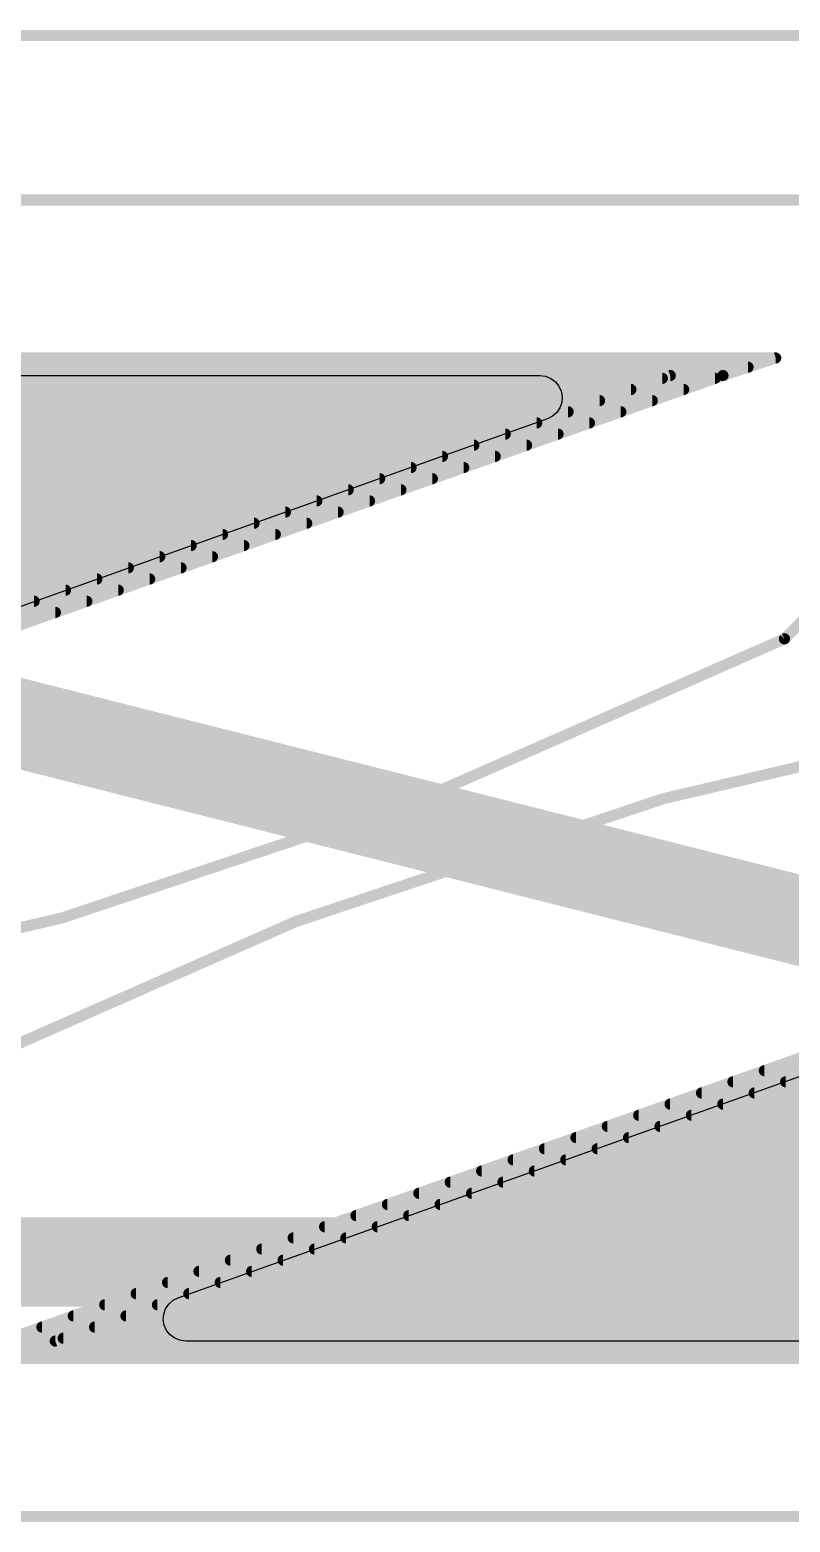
# Model space of a CAD drawing. Extents: x 0 to 82, y 0 to 110.
# Drawn here: x 18.71 to 27.36, y 22.44 to 39.44 of the extents above; entities that cross this region are included whole.
import ezdxf

# ---------------------------------------------------------------- set-up
doc = ezdxf.new("R2010")
doc.units = 0
for name, color, linetype in [('1', 22, 'CONTINUOUS'), ('16', 175, 'CONTINUOUS'), ('21', 253, 'CONTINUOUS'), ('29', 253, 'CONTINUOUS'), ('31', 253, 'CONTINUOUS')]:
    doc.layers.add(name, color=color, linetype=linetype)

msp = doc.modelspace()

# ---------------------------------------------------------------- linework, layer by layer
at = {"layer": '1'}
for p, q in [((7.75, 35.5), (24.5172, 35.5)), ((24.5172, 35.5), (24.5812, 35.4918)), ((24.5812, 35.4918), (24.641, 35.4677)), ((24.641, 35.4677), (24.6929, 35.4294)), ((24.6929, 35.4294), (24.7335, 35.3791)), ((24.7335, 35.3791), (24.76, 35.3203)), ((24.76, 35.3203), (24.7709, 35.2567)), ((24.7709, 35.2567), (24.7654, 35.1924)), ((24.6593, 35.0355), (24.6017, 35.0065)), ((24.7078, 35.0781), (24.6593, 35.0355)), ((24.7439, 35.1316), (24.7078, 35.0781)), ((24.7654, 35.1924), (24.7439, 35.1316)), ((24.6017, 35.0065), (7.75, 29)), ((20.3983, 24.9935), (37.25, 31)), ((20.3407, 24.9645), (20.3983, 24.9935)), ((20.2346, 24.8076), (20.2561, 24.8684)), ((20.2561, 24.8684), (20.2922, 24.9219)), ((20.2922, 24.9219), (20.3407, 24.9645)), ((20.2291, 24.7433), (20.2346, 24.8076)), ((20.24, 24.6797), (20.2291, 24.7433)), ((20.2665, 24.6209), (20.24, 24.6797)), ((20.3071, 24.5706), (20.2665, 24.6209)), ((20.359, 24.5323), (20.3071, 24.5706)), ((20.4188, 24.5082), (20.359, 24.5323)), ((20.4828, 24.5), (20.4188, 24.5082)), ((37.25, 24.5), (20.4828, 24.5))]:
    msp.add_line(p, q, dxfattribs=at)
at = {"layer": '1', "const_width": 1.016}
for points in [[(25.908, 25.4), (26.416, 25.908)], [(26.416, 25.908), (34.708, 25.908)], [(9.652, 25.4), (25.908, 25.4)]]:
    msp.add_lwpolyline(points, dxfattribs=at)
at = {"layer": '1', "const_width": 0.508}
for points in [[(26.416, 26.162, 1), (26.416, 25.654)], [(26.5956, 25.7284, 1), (26.2364, 26.0876)], [(25.908, 25.146, 1), (25.908, 25.654)], [(25.7284, 25.5796, 1), (26.0876, 25.2204)]]:
    msp.add_lwpolyline(points, format="xyb", dxfattribs=at)
at = {"layer": '16', "const_width": 1.016}
msp.add_lwpolyline([(40.5, 26), (14.732, 32.512)], dxfattribs=at)
at = {"layer": '21', "const_width": 0.127}
for points in [[(13.2, 39.375), (39.5, 39.375)], [(32.3, 37.5), (6, 37.5)], [(27.3, 32.5), (32.3, 37.5)], [(12.7, 22.5), (39, 22.5)]]:
    msp.add_lwpolyline(points, dxfattribs=at)
at = {"layer": '21'}
for points, const_width in [([(6, 27.5, 0.1158), (27.3, 32.5)], 0.127), ([(39, 32.5, 0.1158), (17.7, 27.5)], 0.127), ([(27.2775, 32.5225, 1), (27.3225, 32.4775)], 0.0635), ([(27.3141, 32.4716, 1), (27.2859, 32.5284)], 0.0635)]:
    msp.add_lwpolyline(points, format="xyb", dxfattribs=dict(at, const_width=const_width))
at = {"layer": '29', "const_width": 0.127}
for points in [[(27.2, 35.7), (7.5, 35.7)], [(26.6, 35.5), (27.2, 35.7)], [(26.885, 35.595), (7.5, 35.595)], [(8.3, 29), (26.6, 35.5)], [(26.5099, 35.468), (7.5, 35.468)], [(26.1524, 35.341), (7.5, 35.341)], [(25.7948, 35.214), (7.5, 35.214)], [(25.4372, 35.087), (7.5, 35.087)], [(25.0797, 34.96), (7.5, 34.96)], [(24.7221, 34.833), (7.5, 34.833)], [(24.3646, 34.706), (7.5, 34.706)], [(24.007, 34.579), (7.5, 34.579)], [(23.6495, 34.452), (7.5, 34.452)], [(23.2919, 34.325), (7.5, 34.325)], [(22.9344, 34.198), (7.5, 34.198)], [(22.5768, 34.071), (7.5, 34.071)], [(22.2193, 33.944), (7.5, 33.944)], [(21.8617, 33.817), (7.5, 33.817)], [(21.5042, 33.69), (7.5, 33.69)], [(21.1466, 33.563), (7.5, 33.563)], [(20.789, 33.436), (7.5, 33.436)], [(20.4315, 33.309), (7.5, 33.309)], [(20.0739, 33.182), (7.5, 33.182)], [(19.7164, 33.055), (7.5, 33.055)], [(19.3588, 32.928), (7.5, 32.928)], [(19.0013, 32.801), (7.5, 32.801)], [(36.7, 31), (18.4, 24.5)], [(27.0714, 27.58), (37.5, 27.58)], [(26.3563, 27.326), (37.5, 27.326)], [(26.7138, 27.453), (37.5, 27.453)], [(25.9987, 27.199), (37.5, 27.199)], [(25.6412, 27.072), (37.5, 27.072)], [(24.9261, 26.818), (37.5, 26.818)], [(25.2836, 26.945), (37.5, 26.945)], [(24.5685, 26.691), (37.5, 26.691)], [(24.211, 26.564), (37.5, 26.564)], [(23.4958, 26.31), (37.5, 26.31)], [(23.8534, 26.437), (37.5, 26.437)], [(23.1383, 26.183), (37.5, 26.183)], [(22.7807, 26.056), (37.5, 26.056)], [(22.0656, 25.802), (37.5, 25.802)], [(22.4232, 25.929), (37.5, 25.929)], [(21.7081, 25.675), (37.5, 25.675)], [(21.3505, 25.548), (37.5, 25.548)], [(20.6354, 25.294), (37.5, 25.294)], [(20.993, 25.421), (37.5, 25.421)], [(20.2779, 25.167), (37.5, 25.167)], [(19.9203, 25.04), (37.5, 25.04)], [(19.2052, 24.786), (37.5, 24.786)], [(19.5628, 24.913), (37.5, 24.913)], [(18.8476, 24.659), (37.5, 24.659)], [(18.4901, 24.532), (37.5, 24.532)], [(17.8, 24.3), (37.5, 24.3)], [(18.115, 24.405), (37.5, 24.405)]]:
    msp.add_lwpolyline(points, dxfattribs=at)
at = {"layer": '29', "const_width": 0.0635}
for points in [[(27.21, 35.6699, 1), (27.19, 35.7301)], [(27.2, 35.6683, 1), (27.2, 35.7318)], [(26.59, 35.5301, 1), (26.61, 35.4699)], [(26.6106, 35.4701, 1), (26.5894, 35.5299)], [(26.885, 35.5632, 1), (26.885, 35.6268)], [(26.1524, 35.3092, 1), (26.1524, 35.3728)], [(26.5099, 35.4363, 1), (26.5099, 35.4998)], [(25.7948, 35.1822, 1), (25.7948, 35.2458)], [(25.4372, 35.0553, 1), (25.4372, 35.1188)], [(24.7221, 34.8012, 1), (24.7221, 34.8648)], [(25.0797, 34.9282, 1), (25.0797, 34.9918)], [(24.3646, 34.6743, 1), (24.3646, 34.7378)], [(23.6495, 34.4202, 1), (23.6495, 34.4838)], [(24.007, 34.5472, 1), (24.007, 34.6108)], [(23.2919, 34.2933, 1), (23.2919, 34.3568)], [(22.9344, 34.1662, 1), (22.9344, 34.2298)], [(22.2193, 33.9123, 1), (22.2193, 33.9758)], [(22.5768, 34.0393, 1), (22.5768, 34.1028)], [(21.8617, 33.7852, 1), (21.8617, 33.8488)], [(21.5042, 33.6583, 1), (21.5042, 33.7218)], [(20.789, 33.4042, 1), (20.789, 33.4678)], [(21.1466, 33.5312, 1), (21.1466, 33.5948)], [(20.4315, 33.2773, 1), (20.4315, 33.3408)], [(20.0739, 33.1502, 1), (20.0739, 33.2138)], [(19.3588, 32.8963, 1), (19.3588, 32.9598)], [(19.7164, 33.0232, 1), (19.7164, 33.0868)], [(19.0013, 32.7692, 1), (19.0013, 32.8328)], [(27.0714, 27.6118, 1), (27.0714, 27.5483)], [(26.3563, 27.3577, 1), (26.3563, 27.2943)], [(26.7138, 27.4848, 1), (26.7138, 27.4213)], [(25.9987, 27.2308, 1), (25.9987, 27.1673)], [(25.6412, 27.1038, 1), (25.6412, 27.0403)], [(24.9261, 26.8498, 1), (24.9261, 26.7863)], [(25.2836, 26.9767, 1), (25.2836, 26.9133)], [(24.5685, 26.7228, 1), (24.5685, 26.6593)], [(24.211, 26.5957, 1), (24.211, 26.5323)], [(23.4958, 26.3418, 1), (23.4958, 26.2783)], [(23.8534, 26.4688, 1), (23.8534, 26.4053)], [(23.1383, 26.2147, 1), (23.1383, 26.1513)], [(22.7807, 26.0877, 1), (22.7807, 26.0243)], [(22.0656, 25.8337, 1), (22.0656, 25.7703)], [(22.4232, 25.9608, 1), (22.4232, 25.8973)], [(21.7081, 25.7067, 1), (21.7081, 25.6433)], [(21.3505, 25.5798, 1), (21.3505, 25.5163)], [(20.6354, 25.3257, 1), (20.6354, 25.2623)], [(20.993, 25.4528, 1), (20.993, 25.3893)], [(20.2779, 25.1988, 1), (20.2779, 25.1353)], [(19.9203, 25.0718, 1), (19.9203, 25.0083)], [(19.2052, 24.8178, 1), (19.2052, 24.7543)], [(19.5628, 24.9447, 1), (19.5628, 24.8813)], [(18.8476, 24.6908, 1), (18.8476, 24.6273)]]:
    msp.add_lwpolyline(points, format="xyb", dxfattribs=at)
at = {"layer": '31', "const_width": 0.127}
for points in [[(7.7, 29), (26, 35.5)], [(26, 35.5), (7.7, 35.5)], [(25.9099, 35.468), (7.7, 35.468)], [(25.5524, 35.341), (7.7, 35.341)], [(25.1948, 35.214), (7.7, 35.214)], [(24.8372, 35.087), (7.7, 35.087)], [(24.4797, 34.96), (7.7, 34.96)], [(24.1221, 34.833), (7.7, 34.833)], [(23.7646, 34.706), (7.7, 34.706)], [(23.407, 34.579), (7.7, 34.579)], [(23.0495, 34.452), (7.7, 34.452)], [(22.6919, 34.325), (7.7, 34.325)], [(22.3344, 34.198), (7.7, 34.198)], [(21.9768, 34.071), (7.7, 34.071)], [(21.6193, 33.944), (7.7, 33.944)], [(21.2617, 33.817), (7.7, 33.817)], [(20.9042, 33.69), (7.7, 33.69)], [(20.5466, 33.563), (7.7, 33.563)], [(20.189, 33.436), (7.7, 33.436)], [(19.8315, 33.309), (7.7, 33.309)], [(19.4739, 33.182), (7.7, 33.182)], [(19.1164, 33.055), (7.7, 33.055)], [(18.7588, 32.928), (7.7, 32.928)], [(37.3, 31), (19, 24.5)], [(26.9563, 27.326), (37.3, 27.326)], [(27.3138, 27.453), (37.3, 27.453)], [(26.5987, 27.199), (37.3, 27.199)], [(26.2412, 27.072), (37.3, 27.072)], [(25.5261, 26.818), (37.3, 26.818)], [(25.8836, 26.945), (37.3, 26.945)], [(25.1685, 26.691), (37.3, 26.691)], [(24.811, 26.564), (37.3, 26.564)], [(24.0958, 26.31), (37.3, 26.31)], [(24.4534, 26.437), (37.3, 26.437)], [(23.7383, 26.183), (37.3, 26.183)], [(23.3807, 26.056), (37.3, 26.056)], [(22.6656, 25.802), (37.3, 25.802)], [(23.0232, 25.929), (37.3, 25.929)], [(22.3081, 25.675), (37.3, 25.675)], [(21.9505, 25.548), (37.3, 25.548)], [(21.2354, 25.294), (37.3, 25.294)], [(21.593, 25.421), (37.3, 25.421)], [(20.8779, 25.167), (37.3, 25.167)], [(20.5203, 25.04), (37.3, 25.04)], [(19.8052, 24.786), (37.3, 24.786)], [(20.1628, 24.913), (37.3, 24.913)], [(19.4476, 24.659), (37.3, 24.659)], [(19, 24.5), (37.3, 24.5)], [(19.0901, 24.532), (37.3, 24.532)]]:
    msp.add_lwpolyline(points, dxfattribs=at)
at = {"layer": '31', "const_width": 0.0635}
for points in [[(26.0106, 35.4701, 1), (25.9894, 35.5299)], [(26, 35.4682, 1), (26, 35.5318)], [(25.5524, 35.3092, 1), (25.5524, 35.3728)], [(25.9099, 35.4363, 1), (25.9099, 35.4998)], [(25.1948, 35.1822, 1), (25.1948, 35.2458)], [(24.8372, 35.0553, 1), (24.8372, 35.1188)], [(24.1221, 34.8012, 1), (24.1221, 34.8648)], [(24.4797, 34.9282, 1), (24.4797, 34.9918)], [(23.7646, 34.6743, 1), (23.7646, 34.7378)], [(23.0495, 34.4202, 1), (23.0495, 34.4838)], [(23.407, 34.5472, 1), (23.407, 34.6108)], [(22.6919, 34.2933, 1), (22.6919, 34.3568)], [(22.3344, 34.1662, 1), (22.3344, 34.2298)], [(21.6193, 33.9123, 1), (21.6193, 33.9758)], [(21.9768, 34.0393, 1), (21.9768, 34.1028)], [(21.2617, 33.7852, 1), (21.2617, 33.8488)], [(20.9042, 33.6583, 1), (20.9042, 33.7218)], [(20.189, 33.4042, 1), (20.189, 33.4678)], [(20.5466, 33.5312, 1), (20.5466, 33.5948)], [(19.8315, 33.2773, 1), (19.8315, 33.3408)], [(19.4739, 33.1502, 1), (19.4739, 33.2138)], [(18.7588, 32.8963, 1), (18.7588, 32.9598)], [(19.1164, 33.0232, 1), (19.1164, 33.0868)], [(26.9563, 27.3577, 1), (26.9563, 27.2943)], [(27.3138, 27.4848, 1), (27.3138, 27.4213)], [(26.5987, 27.2308, 1), (26.5987, 27.1673)], [(26.2412, 27.1038, 1), (26.2412, 27.0403)], [(25.5261, 26.8498, 1), (25.5261, 26.7863)], [(25.8836, 26.9767, 1), (25.8836, 26.9133)], [(25.1685, 26.7228, 1), (25.1685, 26.6593)], [(24.811, 26.5957, 1), (24.811, 26.5323)], [(24.0958, 26.3418, 1), (24.0958, 26.2783)], [(24.4534, 26.4688, 1), (24.4534, 26.4053)], [(23.7383, 26.2147, 1), (23.7383, 26.1513)], [(23.3807, 26.0877, 1), (23.3807, 26.0243)], [(22.6656, 25.8337, 1), (22.6656, 25.7703)], [(23.0232, 25.9608, 1), (23.0232, 25.8973)], [(22.3081, 25.7067, 1), (22.3081, 25.6433)], [(21.9505, 25.5798, 1), (21.9505, 25.5163)], [(21.2354, 25.3257, 1), (21.2354, 25.2623)], [(21.593, 25.4528, 1), (21.593, 25.3893)], [(20.8779, 25.1988, 1), (20.8779, 25.1353)], [(20.5203, 25.0718, 1), (20.5203, 25.0083)], [(19.8052, 24.8178, 1), (19.8052, 24.7543)], [(20.1628, 24.9447, 1), (20.1628, 24.8813)], [(19.4476, 24.6908, 1), (19.4476, 24.6273)], [(18.9894, 24.5299, 1), (19.0106, 24.4701)], [(19, 24.5317, 1), (19, 24.4683)], [(19.0901, 24.5637, 1), (19.0901, 24.5003)]]:
    msp.add_lwpolyline(points, format="xyb", dxfattribs=at)

doc.saveas('drawing.dxf')
